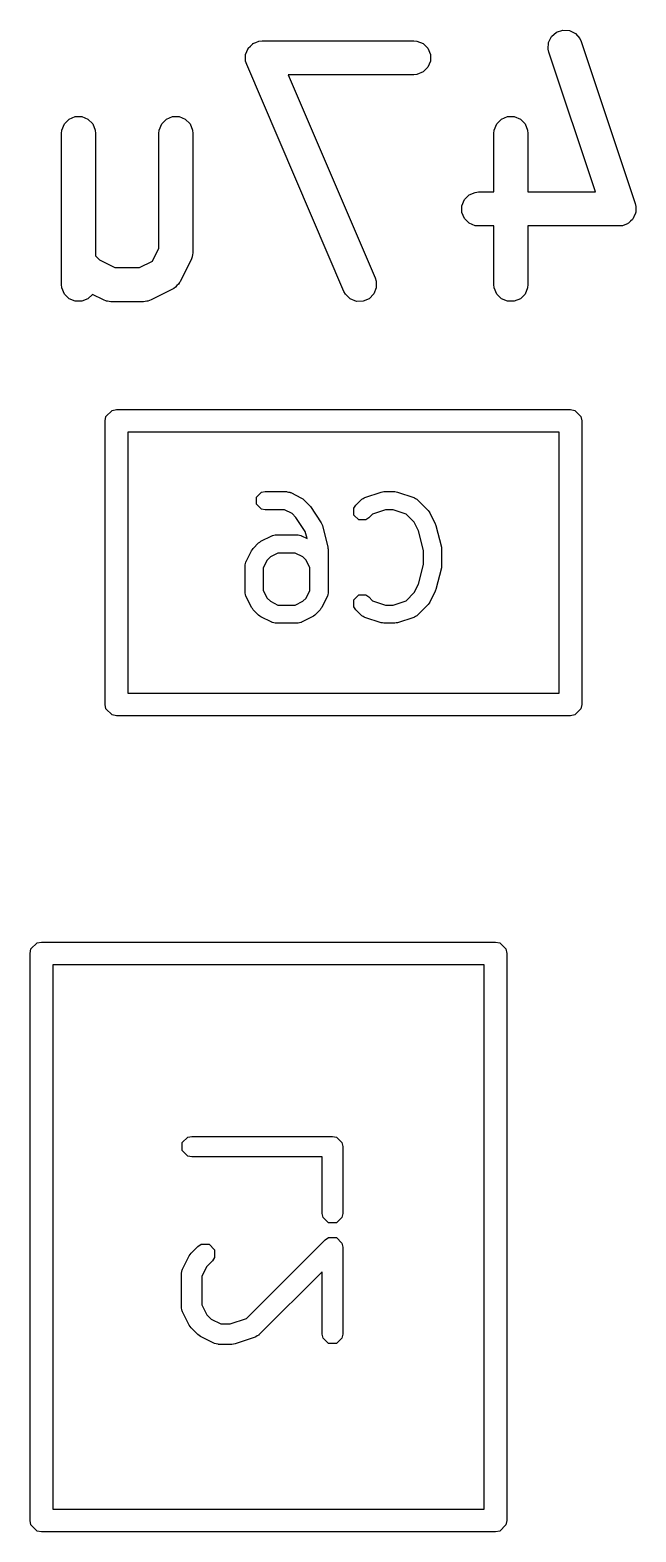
# Model space of a CAD drawing. Extents: x -0.05 to 2.94, y -0.16 to 2.16.
# Drawn here: x 2.2967 to 2.4017, y 1.2828 to 1.5434 of the extents above; entities that cross this region are included whole.
import ezdxf

# ---------------------------------------------------------------- set-up
doc = ezdxf.new("R2010")
doc.units = 0
doc.header["$MEASUREMENT"] = 0
doc.layers.add('BLACK', color=7, linetype='CONTINUOUS')

msp = doc.modelspace()

# ---------------------------------------------------------------- linework, layer by layer
at = {"layer": 'BLACK', "linetype": 'CONTINUOUS'}
for p, q in [((2.3871, 1.54229), (2.38797, 1.54305)), ((2.38797, 1.54305), (2.38906, 1.54341)), ((2.38906, 1.54341), (2.39021, 1.54333)), ((2.39021, 1.54333), (2.39124, 1.54281)), ((2.39124, 1.54281), (2.392, 1.54194)), ((2.33426, 1.5397), (2.33446, 1.54022)), ((2.33446, 1.54022), (2.33448, 1.54023)), ((2.33448, 1.54025), (2.33488, 1.54064)), ((2.33448, 1.54023), (2.33448, 1.54025)), ((2.33488, 1.54064), (2.33527, 1.54104)), ((2.33527, 1.54104), (2.33529, 1.54105)), ((2.33529, 1.54105), (2.3353, 1.54106)), ((2.3353, 1.54106), (2.33581, 1.54127)), ((2.33581, 1.54127), (2.33633, 1.54149)), ((2.33633, 1.54149), (2.33635, 1.54149)), ((2.33635, 1.54149), (2.33636, 1.5415)), ((2.33636, 1.5415), (2.33694, 1.54156)), ((2.33694, 1.54156), (2.36319, 1.54156)), ((2.36319, 1.54156), (2.36376, 1.5415)), ((2.36376, 1.5415), (2.36483, 1.54106)), ((2.36483, 1.54106), (2.36564, 1.54025)), ((2.36564, 1.54025), (2.36608, 1.53918)), ((2.3865, 1.54011), (2.38658, 1.54126)), ((2.38663, 1.53955), (2.3865, 1.54011)), ((2.38658, 1.54126), (2.3871, 1.54229)), ((2.392, 1.54194), (2.39223, 1.54141)), ((2.39223, 1.54141), (2.40161, 1.51329)), ((2.33404, 1.53918), (2.33426, 1.5397)), ((2.33404, 1.53916), (2.33404, 1.53918)), ((2.33404, 1.53915), (2.33404, 1.53916)), ((2.33404, 1.53859), (2.33404, 1.53915)), ((2.33404, 1.53803), (2.33404, 1.53859)), ((2.33405, 1.53801), (2.33404, 1.53803)), ((2.33405, 1.53799), (2.33405, 1.53801)), ((2.33423, 1.53744), (2.33405, 1.53799)), ((2.36608, 1.53803), (2.36564, 1.53697)), ((2.36608, 1.53918), (2.36608, 1.53803)), ((2.39471, 1.51531), (2.38663, 1.53955)), ((2.3511, 1.49807), (2.33423, 1.53744)), ((2.36319, 1.53565), (2.34142, 1.53565)), ((2.34142, 1.53565), (2.35653, 1.5004)), ((2.36376, 1.53571), (2.36319, 1.53565)), ((2.36483, 1.53615), (2.36376, 1.53571)), ((2.36564, 1.53697), (2.36483, 1.53615)), ((2.30217, 1.52606), (2.30261, 1.52712)), ((2.30261, 1.52712), (2.30343, 1.52794)), ((2.30343, 1.52794), (2.30449, 1.52838)), ((2.30449, 1.52838), (2.30564, 1.52838)), ((2.30564, 1.52838), (2.30671, 1.52794)), ((2.30671, 1.52794), (2.30752, 1.52712)), ((2.30752, 1.52712), (2.30796, 1.52606)), ((2.31905, 1.52606), (2.31949, 1.52712)), ((2.31949, 1.52712), (2.3203, 1.52794)), ((2.3203, 1.52794), (2.32137, 1.52838)), ((2.32137, 1.52838), (2.32252, 1.52838)), ((2.32252, 1.52838), (2.32358, 1.52794)), ((2.32358, 1.52794), (2.3244, 1.52712)), ((2.3244, 1.52712), (2.32484, 1.52606)), ((2.37716, 1.52606), (2.3776, 1.52712)), ((2.3776, 1.52712), (2.37842, 1.52794)), ((2.37842, 1.52794), (2.37948, 1.52838)), ((2.37948, 1.52838), (2.38063, 1.52838)), ((2.38063, 1.52838), (2.3817, 1.52794)), ((2.3817, 1.52794), (2.38251, 1.52712)), ((2.38251, 1.52712), (2.38295, 1.52606)), ((2.30212, 1.52548), (2.30217, 1.52606)), ((2.30212, 1.49924), (2.30212, 1.52548)), ((2.30796, 1.52606), (2.30802, 1.52548)), ((2.30802, 1.52548), (2.30802, 1.50421)), ((2.31899, 1.52548), (2.31905, 1.52606)), ((2.31899, 1.50556), (2.31899, 1.52548)), ((2.32484, 1.52606), (2.32489, 1.52548)), ((2.32489, 1.52548), (2.32489, 1.50486)), ((2.37711, 1.52548), (2.37716, 1.52606)), ((2.37711, 1.51531), (2.37711, 1.52548)), ((2.38295, 1.52606), (2.38301, 1.52548)), ((2.38301, 1.52548), (2.38301, 1.51531)), ((2.37198, 1.514), (2.37279, 1.51481)), ((2.37279, 1.51481), (2.37386, 1.51525)), ((2.37386, 1.51525), (2.37443, 1.51531)), ((2.37443, 1.51531), (2.37711, 1.51531)), ((2.38301, 1.51531), (2.39471, 1.51531)), ((2.37154, 1.51293), (2.37198, 1.514)), ((2.37154, 1.51178), (2.37154, 1.51293)), ((2.37198, 1.51072), (2.37154, 1.51178)), ((2.40165, 1.51158), (2.40144, 1.51116)), ((2.40161, 1.51329), (2.40167, 1.51301)), ((2.40166, 1.51168), (2.40165, 1.51158)), ((2.4017, 1.51178), (2.40166, 1.51168)), ((2.40167, 1.51301), (2.4017, 1.51293)), ((2.4017, 1.51293), (2.4017, 1.51288)), ((2.4017, 1.51288), (2.40174, 1.51273)), ((2.40174, 1.51273), (2.4017, 1.51226)), ((2.4017, 1.51226), (2.4017, 1.51178)), ((2.37279, 1.5099), (2.37198, 1.51072)), ((2.37386, 1.50946), (2.37279, 1.5099)), ((2.37443, 1.50941), (2.37386, 1.50946)), ((2.37711, 1.50941), (2.37443, 1.50941)), ((2.37711, 1.49924), (2.37711, 1.50941)), ((2.39881, 1.50941), (2.38301, 1.50941)), ((2.38301, 1.50941), (2.38301, 1.49924)), ((2.3991, 1.50943), (2.39881, 1.50941)), ((2.39918, 1.50943), (2.3991, 1.50943)), ((2.39923, 1.50945), (2.39918, 1.50943)), ((2.39938, 1.50946), (2.39923, 1.50945)), ((2.39982, 1.50964), (2.39938, 1.50946)), ((2.40027, 1.50979), (2.39982, 1.50964)), ((2.40035, 1.50986), (2.40027, 1.50979)), ((2.40045, 1.5099), (2.40035, 1.50986)), ((2.40078, 1.51024), (2.40045, 1.5099)), ((2.40114, 1.51055), (2.40078, 1.51024)), ((2.40119, 1.51064), (2.40114, 1.51055)), ((2.40126, 1.51072), (2.40119, 1.51064)), ((2.40144, 1.51116), (2.40126, 1.51072)), ((2.30802, 1.50421), (2.30869, 1.50354)), ((2.31787, 1.50331), (2.31899, 1.50556)), ((2.32479, 1.50408), (2.32458, 1.50354)), ((2.3248, 1.50419), (2.32479, 1.50408)), ((2.32484, 1.50428), (2.3248, 1.50419)), ((2.32489, 1.50486), (2.32484, 1.50428)), ((2.30869, 1.50354), (2.31139, 1.50219)), ((2.31139, 1.50219), (2.31562, 1.50219)), ((2.31562, 1.50219), (2.31787, 1.50331)), ((2.32458, 1.50354), (2.32271, 1.49979)), ((2.30217, 1.49866), (2.30212, 1.49924)), ((2.30261, 1.4976), (2.30217, 1.49866)), ((2.32139, 1.49847), (2.31764, 1.49659)), ((2.32148, 1.49853), (2.32139, 1.49847)), ((2.32153, 1.49855), (2.32148, 1.49853)), ((2.32159, 1.49859), (2.32153, 1.49855)), ((2.32188, 1.49878), (2.32159, 1.49859)), ((2.32212, 1.49906), (2.32188, 1.49878)), ((2.3224, 1.4993), (2.32212, 1.49906)), ((2.32258, 1.49959), (2.3224, 1.4993)), ((2.32263, 1.49965), (2.32258, 1.49959)), ((2.32265, 1.49969), (2.32263, 1.49965)), ((2.32271, 1.49979), (2.32265, 1.49969)), ((2.35671, 1.49869), (2.35629, 1.49763)), ((2.35653, 1.5004), (2.3567, 1.49985)), ((2.3567, 1.49985), (2.35671, 1.49869)), ((2.37716, 1.49866), (2.37711, 1.49924)), ((2.3776, 1.4976), (2.37716, 1.49866)), ((2.38295, 1.49866), (2.38251, 1.4976)), ((2.38301, 1.49924), (2.38295, 1.49866)), ((2.30343, 1.49678), (2.30261, 1.4976)), ((2.30449, 1.49634), (2.30343, 1.49678)), ((2.30564, 1.49634), (2.30449, 1.49634)), ((2.30671, 1.49678), (2.30564, 1.49634)), ((2.30747, 1.49754), (2.30671, 1.49678)), ((2.30937, 1.49659), (2.30747, 1.49754)), ((2.30991, 1.49639), (2.30937, 1.49659)), ((2.31002, 1.49638), (2.30991, 1.49639)), ((2.31012, 1.49634), (2.31002, 1.49638)), ((2.31069, 1.49628), (2.31012, 1.49634)), ((2.31632, 1.49628), (2.31069, 1.49628)), ((2.31689, 1.49634), (2.31632, 1.49628)), ((2.31699, 1.49638), (2.31689, 1.49634)), ((2.3171, 1.49639), (2.31699, 1.49638)), ((2.31764, 1.49659), (2.3171, 1.49639)), ((2.35138, 1.49757), (2.3511, 1.49807)), ((2.3522, 1.49676), (2.35138, 1.49757)), ((2.35327, 1.49633), (2.3522, 1.49676)), ((2.35442, 1.49635), (2.35327, 1.49633)), ((2.35548, 1.4968), (2.35442, 1.49635)), ((2.35629, 1.49763), (2.35548, 1.4968)), ((2.37842, 1.49678), (2.3776, 1.4976)), ((2.37948, 1.49634), (2.37842, 1.49678)), ((2.38063, 1.49634), (2.37948, 1.49634)), ((2.3817, 1.49678), (2.38063, 1.49634)), ((2.38251, 1.4976), (2.3817, 1.49678)), ((2.31088, 1.47742), (2.31163, 1.47757)), ((2.31163, 1.47757), (2.39037, 1.47757)), ((2.39037, 1.47757), (2.39112, 1.47742)), ((2.30966, 1.47561), (2.30981, 1.47636)), ((2.30966, 1.42639), (2.30966, 1.47561)), ((2.30981, 1.47636), (2.31088, 1.47742)), ((2.39112, 1.47742), (2.39219, 1.47636)), ((2.39219, 1.47636), (2.39234, 1.47561)), ((2.39234, 1.47561), (2.39234, 1.42639)), ((2.3136, 1.47364), (2.3136, 1.42836)), ((2.3884, 1.47364), (2.3136, 1.47364)), ((2.3884, 1.42836), (2.3884, 1.47364)), ((2.33595, 1.46234), (2.33681, 1.4632)), ((2.33595, 1.46114), (2.33595, 1.46234)), ((2.33681, 1.4632), (2.33741, 1.46332)), ((2.33741, 1.46332), (2.34116, 1.46332)), ((2.34116, 1.46332), (2.34123, 1.4633)), ((2.34123, 1.4633), (2.34127, 1.46331)), ((2.34127, 1.46331), (2.34151, 1.46325)), ((2.34151, 1.46325), (2.34176, 1.4632)), ((2.34176, 1.4632), (2.34179, 1.46317)), ((2.34179, 1.46317), (2.34186, 1.46315)), ((2.34186, 1.46315), (2.34374, 1.46221)), ((2.34374, 1.46221), (2.34394, 1.46206)), ((2.34394, 1.46206), (2.34415, 1.46192)), ((2.34415, 1.46192), (2.34508, 1.46098)), ((2.35317, 1.46098), (2.3541, 1.46192)), ((2.3541, 1.46192), (2.35417, 1.46196)), ((2.35417, 1.46196), (2.35419, 1.46199)), ((2.35419, 1.46199), (2.35441, 1.46212)), ((2.35441, 1.46212), (2.35462, 1.46226)), ((2.35462, 1.46226), (2.35465, 1.46226)), ((2.35465, 1.46226), (2.35472, 1.4623)), ((2.35472, 1.4623), (2.35753, 1.46324)), ((2.35753, 1.46324), (2.35778, 1.46327)), ((2.35778, 1.46327), (2.35803, 1.46332)), ((2.35803, 1.46332), (2.35991, 1.46332)), ((2.35991, 1.46332), (2.36015, 1.46327)), ((2.36015, 1.46327), (2.3604, 1.46324)), ((2.3604, 1.46324), (2.36322, 1.4623)), ((2.36322, 1.4623), (2.36328, 1.46226)), ((2.36328, 1.46226), (2.36332, 1.46226)), ((2.36332, 1.46226), (2.36353, 1.46212)), ((2.36353, 1.46212), (2.36375, 1.46199)), ((2.36375, 1.46199), (2.36377, 1.46196)), ((2.36377, 1.46196), (2.36383, 1.46192)), ((2.36383, 1.46192), (2.36571, 1.46004)), ((2.33681, 1.46029), (2.33595, 1.46114)), ((2.33741, 1.46017), (2.33681, 1.46029)), ((2.34079, 1.46017), (2.33741, 1.46017)), ((2.3421, 1.45951), (2.34079, 1.46017)), ((2.34275, 1.45886), (2.3421, 1.45951)), ((2.34508, 1.46098), (2.34517, 1.46085)), ((2.34517, 1.46085), (2.34528, 1.46074)), ((2.34528, 1.46074), (2.34715, 1.45793)), ((2.35283, 1.46047), (2.35317, 1.46098)), ((2.35283, 1.45926), (2.35283, 1.46047)), ((2.35607, 1.45943), (2.35539, 1.45875)), ((2.35829, 1.46017), (2.35607, 1.45943)), ((2.35965, 1.46017), (2.35829, 1.46017)), ((2.36187, 1.45943), (2.35965, 1.46017)), ((2.3633, 1.458), (2.36187, 1.45943)), ((2.36571, 1.46004), (2.36585, 1.45983)), ((2.36585, 1.45983), (2.366, 1.45963)), ((2.366, 1.45963), (2.36694, 1.45776)), ((2.34438, 1.45641), (2.34275, 1.45886)), ((2.34715, 1.45793), (2.34726, 1.45768)), ((2.34726, 1.45768), (2.34737, 1.45744)), ((2.34737, 1.45744), (2.34831, 1.45369)), ((2.35368, 1.45841), (2.35283, 1.45926)), ((2.35488, 1.45841), (2.35368, 1.45841)), ((2.35539, 1.45875), (2.35488, 1.45841)), ((2.36404, 1.45651), (2.3633, 1.458)), ((2.36694, 1.45776), (2.36698, 1.45759)), ((2.36698, 1.45759), (2.36706, 1.45744)), ((2.36706, 1.45744), (2.36799, 1.45369)), ((2.33536, 1.45348), (2.33629, 1.45442)), ((2.33629, 1.45442), (2.3365, 1.45456)), ((2.3365, 1.45456), (2.3367, 1.45471)), ((2.3367, 1.45471), (2.33858, 1.45565)), ((2.33858, 1.45565), (2.33865, 1.45567)), ((2.33865, 1.45567), (2.33868, 1.4557)), ((2.33868, 1.4557), (2.33893, 1.45575)), ((2.33893, 1.45575), (2.33917, 1.45581)), ((2.33917, 1.45581), (2.33921, 1.4558)), ((2.33921, 1.4558), (2.33928, 1.45582)), ((2.33928, 1.45582), (2.34303, 1.45582)), ((2.34303, 1.45582), (2.34311, 1.4558)), ((2.34311, 1.4558), (2.34314, 1.45581)), ((2.34314, 1.45581), (2.34339, 1.45575)), ((2.34339, 1.45575), (2.34363, 1.4557)), ((2.34363, 1.4557), (2.34366, 1.45567)), ((2.34366, 1.45567), (2.34374, 1.45565)), ((2.34374, 1.45565), (2.34469, 1.45517)), ((2.34469, 1.45517), (2.34438, 1.45641)), ((2.36489, 1.45311), (2.36404, 1.45651)), ((2.33412, 1.4512), (2.33506, 1.45307)), ((2.33506, 1.45307), (2.33522, 1.45327)), ((2.33522, 1.45327), (2.33536, 1.45348)), ((2.33834, 1.45201), (2.33776, 1.45144)), ((2.33965, 1.45267), (2.33834, 1.45201)), ((2.34266, 1.45267), (2.33965, 1.45267)), ((2.34397, 1.45201), (2.34266, 1.45267)), ((2.34455, 1.45144), (2.34397, 1.45201)), ((2.34831, 1.45369), (2.34832, 1.45349)), ((2.34832, 1.45349), (2.34836, 1.45331)), ((2.34836, 1.45331), (2.34836, 1.44581)), ((2.36489, 1.45069), (2.36489, 1.45311)), ((2.36799, 1.45369), (2.368, 1.45349)), ((2.368, 1.45349), (2.36804, 1.45331)), ((2.36804, 1.45331), (2.36804, 1.45049)), ((2.33396, 1.45061), (2.33403, 1.45085)), ((2.33397, 1.45057), (2.33396, 1.45061)), ((2.33396, 1.45049), (2.33397, 1.45057)), ((2.33396, 1.44581), (2.33396, 1.45049)), ((2.33403, 1.45085), (2.33408, 1.4511)), ((2.33408, 1.4511), (2.3341, 1.45112)), ((2.3341, 1.45112), (2.33412, 1.4512)), ((2.33776, 1.45144), (2.33711, 1.45012)), ((2.33711, 1.45012), (2.33711, 1.44618)), ((2.34521, 1.45012), (2.34455, 1.45144)), ((2.34521, 1.44618), (2.34521, 1.45012)), ((2.36404, 1.44729), (2.36489, 1.45069)), ((2.36799, 1.45011), (2.36706, 1.44636)), ((2.368, 1.4503), (2.36799, 1.45011)), ((2.36804, 1.45049), (2.368, 1.4503)), ((2.3633, 1.4458), (2.36404, 1.44729)), ((2.36706, 1.44636), (2.36698, 1.44621)), ((2.33397, 1.44573), (2.33396, 1.44581)), ((2.33396, 1.44569), (2.33397, 1.44573)), ((2.33403, 1.44545), (2.33396, 1.44569)), ((2.33408, 1.4452), (2.33403, 1.44545)), ((2.3341, 1.44518), (2.33408, 1.4452)), ((2.33412, 1.4451), (2.3341, 1.44518)), ((2.33506, 1.44323), (2.33412, 1.4451)), ((2.33711, 1.44618), (2.33776, 1.44486)), ((2.33776, 1.44486), (2.33834, 1.44429)), ((2.33834, 1.44429), (2.33965, 1.44363)), ((2.34266, 1.44363), (2.34397, 1.44429)), ((2.34397, 1.44429), (2.34455, 1.44486)), ((2.34455, 1.44486), (2.34521, 1.44618)), ((2.34819, 1.4451), (2.34725, 1.44323)), ((2.34821, 1.44518), (2.34819, 1.4451)), ((2.34824, 1.4452), (2.34821, 1.44518)), ((2.34829, 1.44545), (2.34824, 1.4452)), ((2.34835, 1.44569), (2.34829, 1.44545)), ((2.34836, 1.44581), (2.34834, 1.44573)), ((2.34834, 1.44573), (2.34835, 1.44569)), ((2.35283, 1.44453), (2.35368, 1.44539)), ((2.35283, 1.44333), (2.35283, 1.44453)), ((2.35368, 1.44539), (2.35488, 1.44539)), ((2.35488, 1.44539), (2.35539, 1.44505)), ((2.35539, 1.44505), (2.35607, 1.44437)), ((2.35607, 1.44437), (2.35829, 1.44363)), ((2.35965, 1.44363), (2.36187, 1.44437)), ((2.36187, 1.44437), (2.3633, 1.4458)), ((2.36571, 1.44376), (2.36383, 1.44188)), ((2.36585, 1.44397), (2.36571, 1.44376)), ((2.366, 1.44416), (2.36585, 1.44397)), ((2.36694, 1.44604), (2.366, 1.44416)), ((2.36698, 1.44621), (2.36694, 1.44604)), ((2.33522, 1.44303), (2.33506, 1.44323)), ((2.33536, 1.44282), (2.33522, 1.44303)), ((2.33629, 1.44188), (2.33536, 1.44282)), ((2.3365, 1.44174), (2.33629, 1.44188)), ((2.3367, 1.44159), (2.3365, 1.44174)), ((2.33858, 1.44065), (2.3367, 1.44159)), ((2.33965, 1.44363), (2.34266, 1.44363)), ((2.34561, 1.44159), (2.34374, 1.44065)), ((2.34581, 1.44174), (2.34561, 1.44159)), ((2.34602, 1.44188), (2.34581, 1.44174)), ((2.34696, 1.44282), (2.34602, 1.44188)), ((2.3471, 1.44303), (2.34696, 1.44282)), ((2.34725, 1.44323), (2.3471, 1.44303)), ((2.35317, 1.44282), (2.35283, 1.44333)), ((2.3541, 1.44188), (2.35317, 1.44282)), ((2.35417, 1.44184), (2.3541, 1.44188)), ((2.35419, 1.4418), (2.35417, 1.44184)), ((2.35441, 1.44168), (2.35419, 1.4418)), ((2.35462, 1.44154), (2.35441, 1.44168)), ((2.35465, 1.44154), (2.35462, 1.44154)), ((2.35472, 1.4415), (2.35465, 1.44154)), ((2.35753, 1.44056), (2.35472, 1.4415)), ((2.35829, 1.44363), (2.35965, 1.44363)), ((2.36322, 1.4415), (2.3604, 1.44056)), ((2.36328, 1.44154), (2.36322, 1.4415)), ((2.36332, 1.44154), (2.36328, 1.44154)), ((2.36353, 1.44168), (2.36332, 1.44154)), ((2.36375, 1.4418), (2.36353, 1.44168)), ((2.36377, 1.44184), (2.36375, 1.4418)), ((2.36383, 1.44188), (2.36377, 1.44184)), ((2.33865, 1.44063), (2.33858, 1.44065)), ((2.33868, 1.4406), (2.33865, 1.44063)), ((2.33893, 1.44055), (2.33868, 1.4406)), ((2.33917, 1.44049), (2.33893, 1.44055)), ((2.33921, 1.4405), (2.33917, 1.44049)), ((2.33928, 1.44048), (2.33921, 1.4405)), ((2.34303, 1.44048), (2.33928, 1.44048)), ((2.34311, 1.4405), (2.34303, 1.44048)), ((2.34314, 1.44049), (2.34311, 1.4405)), ((2.34339, 1.44055), (2.34314, 1.44049)), ((2.34363, 1.4406), (2.34339, 1.44055)), ((2.34366, 1.44063), (2.34363, 1.4406)), ((2.34374, 1.44065), (2.34366, 1.44063)), ((2.35778, 1.44053), (2.35753, 1.44056)), ((2.35803, 1.44048), (2.35778, 1.44053)), ((2.35991, 1.44048), (2.35803, 1.44048)), ((2.36015, 1.44053), (2.35991, 1.44048)), ((2.3604, 1.44056), (2.36015, 1.44053)), ((2.3136, 1.42836), (2.3884, 1.42836)), ((2.30981, 1.42564), (2.30966, 1.42639)), ((2.31088, 1.42458), (2.30981, 1.42564)), ((2.39219, 1.42564), (2.39112, 1.42458)), ((2.39234, 1.42639), (2.39219, 1.42564)), ((2.31163, 1.42443), (2.31088, 1.42458)), ((2.39037, 1.42443), (2.31163, 1.42443)), ((2.39112, 1.42458), (2.39037, 1.42443)), ((2.29666, 1.38321), (2.29681, 1.38397)), ((2.29681, 1.38397), (2.29788, 1.38503)), ((2.29788, 1.38503), (2.29863, 1.38518)), ((2.29863, 1.38518), (2.37737, 1.38518)), ((2.37737, 1.38518), (2.37812, 1.38503)), ((2.37812, 1.38503), (2.37919, 1.38397)), ((2.37919, 1.38397), (2.37934, 1.38321)), ((2.29666, 1.28479), (2.29666, 1.38321)), ((2.3006, 1.38124), (2.3006, 1.28676)), ((2.3754, 1.38124), (2.3006, 1.38124)), ((2.3754, 1.28676), (2.3754, 1.38124)), ((2.37934, 1.38321), (2.37934, 1.28479)), ((2.32306, 1.35037), (2.32402, 1.35133)), ((2.32306, 1.34901), (2.32306, 1.35037)), ((2.32402, 1.35133), (2.3247, 1.35146)), ((2.3247, 1.35146), (2.34911, 1.35146)), ((2.34911, 1.35146), (2.34979, 1.35133)), ((2.34979, 1.35133), (2.35074, 1.35037)), ((2.35074, 1.35037), (2.35088, 1.34969)), ((2.32402, 1.34805), (2.32306, 1.34901)), ((2.3247, 1.34792), (2.32402, 1.34805)), ((2.34734, 1.34792), (2.3247, 1.34792)), ((2.34734, 1.33807), (2.34734, 1.34792)), ((2.35088, 1.34969), (2.35088, 1.33807)), ((2.34747, 1.33739), (2.34734, 1.33807)), ((2.34843, 1.33643), (2.34747, 1.33739)), ((2.35074, 1.33739), (2.34979, 1.33643)), ((2.35088, 1.33807), (2.35074, 1.33739)), ((2.34979, 1.33643), (2.34843, 1.33643)), ((2.32461, 1.33118), (2.32577, 1.33235)), ((2.32577, 1.33235), (2.32635, 1.33273)), ((2.32635, 1.33273), (2.3277, 1.33273)), ((2.3277, 1.33273), (2.32866, 1.33177)), ((2.32866, 1.33177), (2.32866, 1.33042)), ((2.3342, 1.31986), (2.34786, 1.33351)), ((2.34786, 1.33351), (2.34843, 1.33389)), ((2.34843, 1.33389), (2.34979, 1.33389)), ((2.34979, 1.33389), (2.35074, 1.33293)), ((2.35074, 1.33293), (2.35088, 1.33226)), ((2.35088, 1.33226), (2.35088, 1.31715)), ((2.32311, 1.3284), (2.32428, 1.33072)), ((2.32428, 1.33072), (2.32445, 1.33095)), ((2.32445, 1.33095), (2.32461, 1.33118)), ((2.32828, 1.32984), (2.32732, 1.32888)), ((2.32866, 1.33042), (2.32828, 1.32984)), ((2.32293, 1.32773), (2.32301, 1.32801)), ((2.32294, 1.32769), (2.32293, 1.32773)), ((2.32293, 1.32761), (2.32294, 1.32769)), ((2.32293, 1.3218), (2.32293, 1.32761)), ((2.32301, 1.32801), (2.32306, 1.32829)), ((2.32306, 1.32829), (2.32309, 1.32831)), ((2.32309, 1.32831), (2.32311, 1.3284)), ((2.32732, 1.32888), (2.32647, 1.32719)), ((2.32647, 1.32719), (2.32647, 1.32221)), ((2.34734, 1.32798), (2.33641, 1.31706)), ((2.34734, 1.31715), (2.34734, 1.32798)), ((2.32294, 1.32171), (2.32293, 1.3218)), ((2.32293, 1.32167), (2.32294, 1.32171)), ((2.32301, 1.3214), (2.32293, 1.32167)), ((2.32306, 1.32112), (2.32301, 1.3214)), ((2.32647, 1.32221), (2.32732, 1.32052)), ((2.32309, 1.32109), (2.32306, 1.32112)), ((2.32311, 1.321), (2.32309, 1.32109)), ((2.32428, 1.31868), (2.32311, 1.321)), ((2.32445, 1.31845), (2.32428, 1.31868)), ((2.32732, 1.32052), (2.32807, 1.31976)), ((2.32807, 1.31976), (2.32977, 1.31892)), ((2.32977, 1.31892), (2.33139, 1.31892)), ((2.33139, 1.31892), (2.3342, 1.31986)), ((2.32461, 1.31822), (2.32445, 1.31845)), ((2.32577, 1.31706), (2.32461, 1.31822)), ((2.32601, 1.3169), (2.32577, 1.31706)), ((2.32623, 1.31672), (2.32601, 1.3169)), ((2.32856, 1.31556), (2.32623, 1.31672)), ((2.33572, 1.31663), (2.33223, 1.31547)), ((2.3358, 1.31667), (2.33572, 1.31663)), ((2.33584, 1.31667), (2.3358, 1.31667)), ((2.33607, 1.31683), (2.33584, 1.31667)), ((2.33632, 1.31697), (2.33607, 1.31683)), ((2.33634, 1.31701), (2.33632, 1.31697)), ((2.33641, 1.31706), (2.33634, 1.31701)), ((2.34747, 1.31647), (2.34734, 1.31715)), ((2.34843, 1.31551), (2.34747, 1.31647)), ((2.35074, 1.31647), (2.34979, 1.31551)), ((2.35088, 1.31715), (2.35074, 1.31647)), ((2.32864, 1.31554), (2.32856, 1.31556)), ((2.32867, 1.31551), (2.32864, 1.31554)), ((2.32895, 1.31545), (2.32867, 1.31551)), ((2.32922, 1.31538), (2.32895, 1.31545)), ((2.32926, 1.31539), (2.32922, 1.31538)), ((2.32935, 1.31537), (2.32926, 1.31539)), ((2.33167, 1.31537), (2.32935, 1.31537)), ((2.33195, 1.31543), (2.33167, 1.31537)), ((2.33223, 1.31547), (2.33195, 1.31543)), ((2.34979, 1.31551), (2.34843, 1.31551)), ((2.29681, 1.28403), (2.29666, 1.28479)), ((2.3006, 1.28676), (2.3754, 1.28676)), ((2.37934, 1.28479), (2.37919, 1.28403)), ((2.29788, 1.28297), (2.29681, 1.28403)), ((2.29863, 1.28282), (2.29788, 1.28297)), ((2.37737, 1.28282), (2.29863, 1.28282)), ((2.37812, 1.28297), (2.37737, 1.28282)), ((2.37919, 1.28403), (2.37812, 1.28297))]:
    msp.add_line(p, q, dxfattribs=at)

doc.saveas('drawing.dxf')
